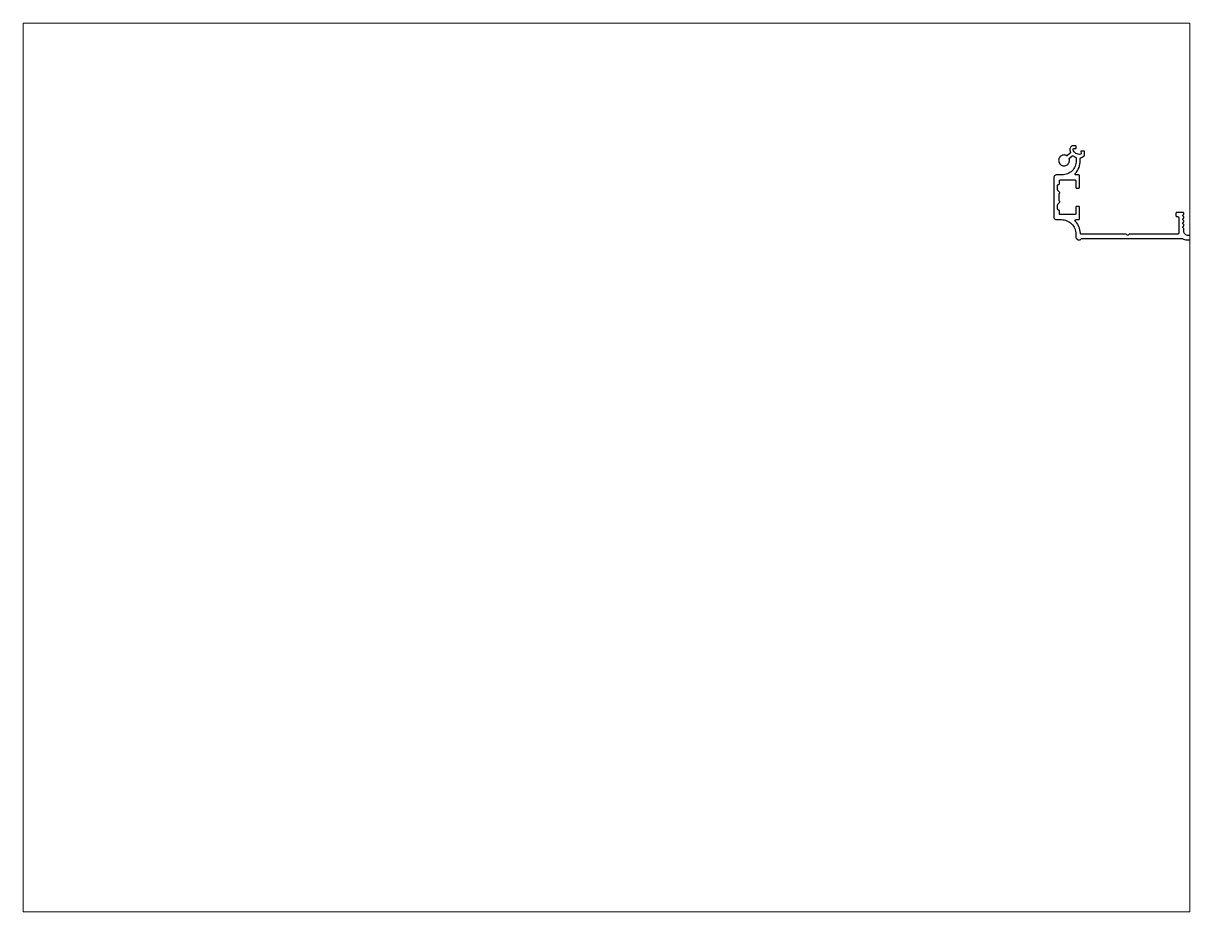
# Paper-space layout 'Layout1' of a CAD drawing. Extents: x 27 to 240, y 20 to 183.
# The model-space entities are those that its viewports show. They can reach past a viewport. Long polylines and large blocks are cut down to what shows.
import ezdxf

# ---------------------------------------------------------------- set-up
doc = ezdxf.new("R2010")
doc.units = 0
doc.header["$LTSCALE"] = 15
doc.layers.get('0').update_dxf_attribs({"linetype": 'CONTINUOUS'})
doc.layers.add('_', color=7, linetype='CONTINUOUS')

msp = doc.modelspace()

# ---------------------------------------------------------------- linework, layer by layer
at = {"layer": '_', "linetype": 'CONTINUOUS', "flags": 128}
for points in [[(345.74, 206.64, 0.783072), (347.61, 206.1), (380.93, 206.1, 0.152517), (382.52, 205.6), (383.49, 205.6, 0.207001), (385.47, 206.6)], [(385.84, 214.7), (385.14, 214.7, 0.414214), (384.84, 214.4), (384.44, 214), (384.44, 213.45), (384.65, 213.28, -0.480571), (384.65, 212.81), (384.44, 212.65), (384.44, 212.15), (384.65, 211.98, -0.480571), (384.65, 211.51), (384.44, 211.35), (384.44, 210.85), (384.65, 210.68, -0.480571), (384.65, 210.21), (384.44, 210.05), (384.44, 209.55), (384.65, 209.38, -0.480571), (384.65, 208.91), (384.44, 208.75), (384.44, 208.5, -1), (381.44, 208.5), (381.44, 209.4), (381.23, 209.56, -0.480571), (381.23, 210.03), (381.44, 210.2), (381.44, 210.7), (381.23, 210.86, -0.480571), (381.23, 211.33), (381.44, 211.5), (381.44, 212), (381.23, 212.16, -0.480571), (381.23, 212.63), (381.44, 212.8), (381.44, 213.3), (381.23, 213.46, -0.480571), (381.23, 213.93), (381.44, 214.1), (381.44, 214.4, 0.414214), (381.14, 214.7), (379.14, 214.7, 0.414214), (378.84, 214.4), (378.84, 213.6, 0.414214), (379.14, 213.3), (379.44, 213.3, -0.414214), (379.74, 213), (379.74, 207.8, -0.419704), (379.44, 207.5), (363.5, 207.5, 0.198912), (363.29, 207.41), (363.09, 207.21, -0.414214), (362.67, 207.21), (362.47, 207.41, 0.198912), (362.25, 207.5), (347.53, 207.5, -0.400945), (347.24, 207.79, 0.178029), (345.55, 211.8, -0.655541), (345.77, 212.3), (346.62, 212.3, 0.414214), (346.92, 212.6), (346.92, 216.4, 0.414214), (346.62, 216.7), (346.02, 216.7, 0.414214), (345.72, 216.4), (345.72, 214.25, -0.414214), (345.42, 213.95), (340.62, 213.95, -0.414214), (340.32, 214.25), (340.32, 215.15, 0.414216), (340.02, 215.45, -0.414216), (339.72, 215.75), (339.72, 217.25, -0.198912), (339.81, 217.46), (340.33, 217.99, 0.414214), (340.33, 218.41), (340.31, 218.43, -0.198912), (340.22, 218.65), (340.22, 220.75, -0.213828), (340.32, 220.98, 0.431075), (340.33, 221.41), (339.81, 221.94, -0.198912), (339.72, 222.15), (339.72, 223.65, -0.414216), (340.02, 223.95, 0.414216), (340.32, 224.25), (340.32, 225.15, -0.414214), (340.62, 225.45), (345.42, 225.45, -0.414214), (345.72, 225.15), (345.72, 223, 0.414214), (346.02, 222.7), (346.62, 222.7, 0.414214), (346.92, 223), (346.92, 226.8, 0.414214), (346.62, 227.1), (345.77, 227.1, -0.659975), (345.55, 227.61, 0.193), (347.21, 231.75), (347.21, 232.54, -0.351691), (347.45, 232.83, 0.038227), (347.89, 232.96, 0.303328), (348.65, 234.1), (348.65, 234.8, 0.414214), (348.45, 235), (347.53, 235, 0.549793), (347.35, 234.71), (347.52, 234.34, -0.492806), (347.31, 233.92, -0.379432), (344.81, 235.44, -0.504895), (345.1, 235.83), (345.67, 235.83, 0.414214), (345.87, 236.03), (345.87, 236.51, 0.388879), (345.68, 236.71), (345.09, 236.76, 0.465099), (343.74, 235.44, 0.070541), (343.94, 234.63, -0.319001), (343.86, 234.29), (342.94, 233.49, -0.318416), (342.71, 233.46, 5.142683), (343.55, 232.41, -0.293061), (343.61, 232.61), (344.49, 233.38, -0.360567), (344.87, 233.39, 0.077478), (345.67, 232.93, -0.312474), (345.87, 232.65), (345.87, 231.75, -0.414214), (341.21, 227.1), (339.42, 227.1, 0.414214), (338.42, 226.1), (338.42, 213.3, 0.414214), (339.42, 212.3), (340.94, 212.3, -0.414214), (345.74, 207.5), (345.74, 206.6)]]:
    msp.add_lwpolyline(points, format="xyb", dxfattribs=at)

psp = doc.layouts.get("Layout1")

# ---------------------------------------------------------------- viewports
at = {"layer": '0', "color": 0, "linetype": 'BYBLOCK', "ltscale": 0.05}
psp.add_viewport(center=(133.35, 101.6), size=(213.36, 162.56), view_center_point=(190.51, 130.3), view_height=293.8955, dxfattribs=at)

doc.saveas('drawing.dxf')
